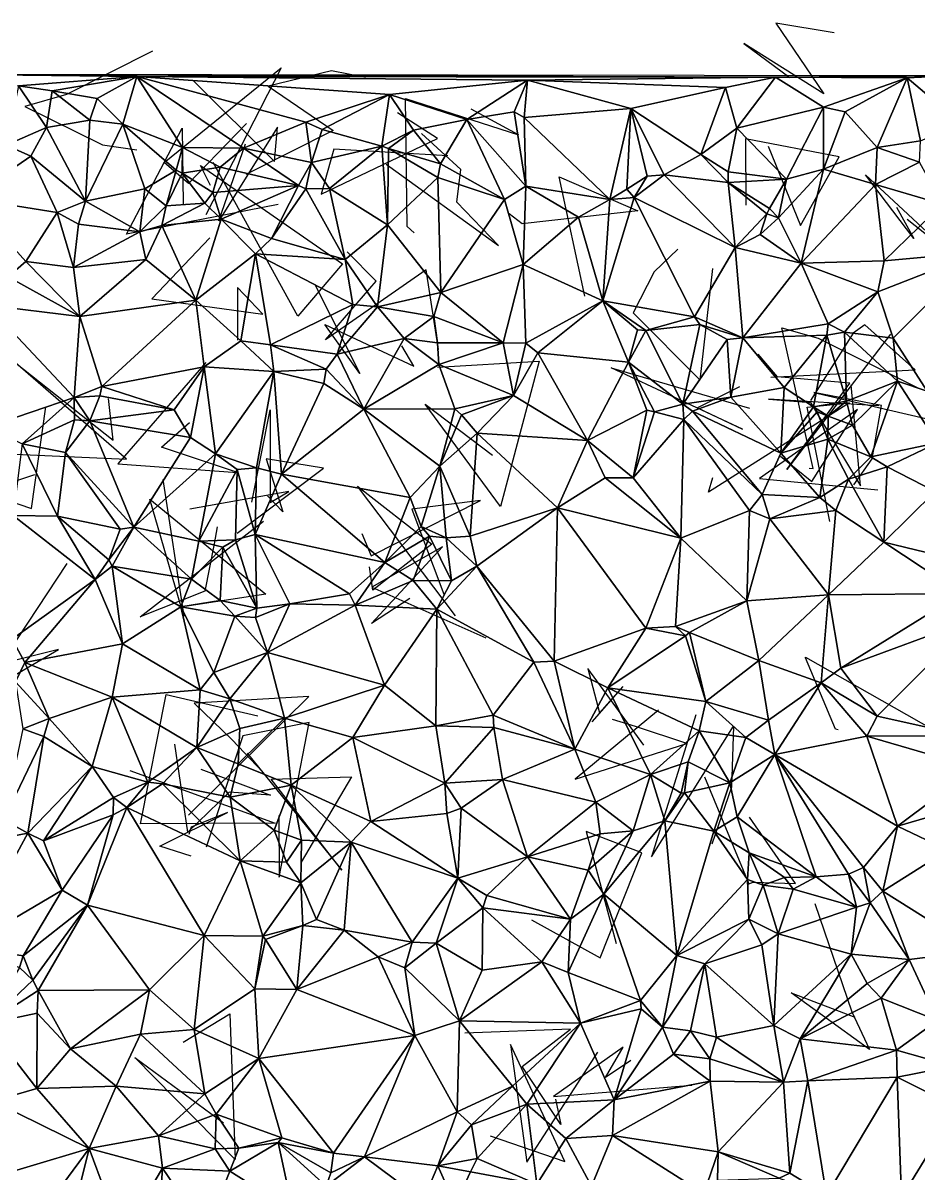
# Model space of a CAD drawing. Header units: metres. Extents: x -15.5 to 15.6, y -15.7 to 15.6.
# Drawn here: x -6.13 to 5.03, y 1.29 to 15.62 of the extents above; entities that cross this region are included whole.
import ezdxf

# ---------------------------------------------------------------- set-up
doc = ezdxf.new("R2010")
doc.units = ezdxf.units.M
doc.layers.add('CRACKS', color=1, linetype='Continuous')
doc.layers.add('STREET_MESH', color=7, linetype='Continuous')

msp = doc.modelspace()

# ---------------------------------------------------------------- linework, layer by layer
at = {"layer": 'CRACKS'}
for points in [[(3.972, 15.495, 0.1), (3.244, 15.618, 0.1), (3.84, 14.738, 0.1), (2.845, 15.364, 0.1), (3.419, 14.941, 0.1)], [(-4.514, 15.269, 0.1), (-5.586, 14.728, 0.1), (-6.102, 14.578, 0.1), (-5.138, 14.103, 0.1), (-4.708, 14.04, 0.1)], [(-3.346, 14.369, 0.1), (-4.068, 13.62, 0.1), (-4.368, 13.883, 0.1), (-2.914, 15.06, 0.1), (-3.851, 13.23, 0.1)], [(-1.862, 14.94, 0.1), (-2.288, 15.023, 0.1), (-3.074, 14.83, 0.1), (-2.266, 14.279, 0.1), (-3.354, 13.734, 0.1)], [(-4, 14.894, 0.1), (-2.995, 13.895, 0.1), (-2.96, 14.32, 0.1), (-3.687, 13.154, 0.1), (-3.356, 14.115, 0.1)], [(-1.257, 13.005, 0.1), (-1.346, 13.083, 0.1), (-1.366, 14.677, 0.1), (0.043, 14.228, 0.1), (-0.55, 14.545, 0.1)], [(-0.837, 13.964, 0.1), (-2.258, 14.047, 0.1), (-2.415, 13.488, 0.1), (-0.966, 14.182, 0.1), (-1.465, 14.5, 0.1)], [(-2.951, 13.359, 0.1), (-4.84, 12.99, 0.1), (-4.586, 13.469, 0.1), (-4.145, 14.308, 0.1), (-4.133, 13.359, 0.1)], [(-1.607, 13.86, 0.1), (-0.206, 12.849, 0.1), (-0.726, 13.389, 0.1), (-0.678, 13.794, 0.1), (-1.165, 14.241, 0.1)], [(3.147, 14.085, 0.1), (3.552, 13.096, 0.1), (4.034, 13.953, 0.1), (2.866, 14.175, 0.1), (2.871, 13.351, 0.1)], [(-3.791, 13.597, 0.1), (-3.918, 13.845, 0.1), (-2.15, 12.618, 0.1), (-2.704, 11.968, 0.1), (-3.761, 13.881, 0.1)], [(0.865, 12.217, 0.1), (0.548, 13.702, 0.1), (1.526, 13.281, 0.1), (0.088, 13.119, 0.1), (-0.074, 13.244, 0.1)], [(4.745, 13.326, 0.1), (4.962, 12.935, 0.1), (4.359, 13.729, 0.1), (5.419, 12.745, 0.1), (4.878, 13.171, 0.1)], [(-3.802, 12.943, 0.1), (-4.521, 12.182, 0.1), (-3.141, 11.995, 0.1), (-3.458, 12.324, 0.1), (-3.455, 11.67, 0.1)], [(-0.955, 11.552, 0.1), (-1.109, 12.543, 0.1), (-2.361, 11.673, 0.1), (-1.729, 12.402, 0.1), (-2.09, 12.768, 0.1)], [(2.023, 12.803, 0.1), (1.73, 12.522, 0.1), (1.469, 12.009, 0.1), (2.304, 11.171, 0.1), (2.458, 12.561, 0.1)], [(-2.49, 12.355, 0.1), (-1.935, 11.254, 0.1), (-2.369, 11.864, 0.1), (-1.26, 11.346, 0.1), (-1.41, 11.597, 0.1)], [(3.18, 11.209, 0.1), (4.978, 11.301, 0.1), (4.354, 11.86, 0.1), (4.207, 11.758, 0.1), (3.675, 10.918, 0.1)], [(3.657, 10.074, 0.1), (3.708, 10.071, 0.1), (3.317, 11.822, 0.1), (3.773, 11.695, 0.1), (5.02, 11.072, 0.1)], [(4.671, 11.744, 0.1), (3.383, 10.058, 0.1), (4.167, 11.132, 0.1), (3.265, 11.213, 0.1), (3.023, 11.495, 0.1)], [(-6.223, 10.248, 0.1), (-4.837, 10.186, 0.1), (-6.219, 11.388, 0.1), (-5.004, 10.424, 0.1), (-5.064, 10.945, 0.1)], [(-3.852, 11.39, 0.1), (-4.946, 10.128, 0.1), (-3.458, 10.021, 0.1), (-4.402, 10.337, 0.1), (-4.055, 10.645, 0.1)], [(-0.967, 11.333, 0.1), (0.3, 11.409, 0.1), (-0.185, 9.599, 0.1), (-1.119, 10.873, 0.1), (-0.283, 10.238, 0.1)], [(2.79, 11.089, 0.1), (2.268, 10.826, 0.1), (2.828, 10.561, 0.1), (1.195, 11.324, 0.1), (2.918, 10.822, 0.1)], [(4.528, 10.853, 0.1), (3.151, 10.935, 0.1), (3.676, 10.895, 0.1), (4.297, 9.856, 0.1), (4.18, 11.115, 0.1)], [(4.216, 9.866, 0.1), (4.442, 10.191, 0.1), (4.56, 10.857, 0.1), (3.718, 11.017, 0.1), (5.113, 10.695, 0.1)], [(-5.985, 9.993, 0.1), (-7.167, 9.604, 0.1), (-6.347, 9.685, 0.1), (-6.021, 9.572, 0.1), (-5.843, 10.84, 0.1)], [(-3.277, 9.654, 0.1), (-3.051, 10.8, 0.1), (-3.051, 9.65, 0.1), (-2.817, 9.785, 0.1), (-4.051, 9.566, 0.1)], [(3.916, 9.411, 0.1), (3.633, 10.836, 0.1), (4.162, 10.891, 0.1), (2.405, 9.778, 0.1), (2.462, 9.958, 0.1)], [(3.303, 10.226, 0.1), (3.692, 9.911, 0.1), (4.262, 10.805, 0.1), (3.04, 9.946, 0.1), (4.512, 9.806, 0.1)], [(-3.46, 9.267, 0.1), (-2.387, 10.076, 0.1), (-3.098, 10.192, 0.1), (-2.893, 9.53, 0.1), (-3.084, 9.732, 0.1)], [(-4.388, 9.933, 0.1), (-4.126, 8.231, 0.1), (-4.548, 9.691, 0.1), (-3.105, 8.507, 0.1), (-4.164, 8.345, 0.1)], [(-0.744, 8.238, 0.1), (-1.963, 9.85, 0.1), (-1.038, 9.131, 0.1), (-1.774, 8.558, 0.1), (-1.812, 8.845, 0.1)], [(-1.907, 9.264, 0.1), (-1.794, 8.986, 0.1), (-0.431, 9.672, 0.1), (-1.285, 9.566, 0.1), (-0.89, 8.505, 0.1)], [(-3.709, 9.347, 0.1), (-3.747, 9.133, 0.1), (-3.863, 8.543, 0.1), (-4.667, 8.223, 0.1), (-3.135, 9.416, 0.1)], [(-1.312, 8.451, 0.1), (-1.788, 8.143, 0.1), (-0.906, 9.098, 0.1), (-1.784, 8.594, 0.1), (-0.367, 7.963, 0.1)], [(-6.446, 7.372, 0.1), (-5.684, 7.819, 0.1), (-6.756, 7.551, 0.1), (-6.679, 7.218, 0.1), (-5.578, 8.89, 0.1)], [(4.02, 6.817, 0.1), (3.988, 6.825, 0.1), (3.612, 7.714, 0.1), (3.614, 7.722, 0.1), (5.359, 6.729, 0.1)], [(1.6, 6.627, 0.1), (0.903, 7.58, 0.1), (1.05, 7.031, 0.1), (1.338, 7.357, 0.1), (0.953, 6.915, 0.1)], [(-4.798, 6.312, 0.1), (-2.987, 5.656, 0.1), (-4.662, 5.647, 0.1), (-4.346, 7.256, 0.1), (-3.205, 6.99, 0.1)], [(-4.066, 5.757, 0.1), (-2.569, 7.233, 0.1), (-3.995, 7.149, 0.1), (-3.523, 6.693, 0.1), (-3.141, 6.29, 0.1)], [(1.784, 7.064, 0.1), (0.747, 6.205, 0.1), (2.136, 6.648, 0.1), (1.498, 6.86, 0.1), (1.21, 6.946, 0.1)], [(-2.944, 5.75, 0.1), (-2.939, 4.981, 0.1), (-2.566, 6.909, 0.1), (-3.391, 6.742, 0.1), (-3.846, 5.355, 0.1)], [(2.25, 7.004, 0.1), (1.697, 5.238, 0.1), (2.719, 6.863, 0.1), (2.693, 6.104, 0.1), (2.446, 5.395, 0.1)], [(-3.915, 6.326, 0.1), (-3.046, 6.004, 0.1), (-3.562, 6.041, 0.1), (-4.073, 5.544, 0.1), (-4.235, 6.64, 0.1)], [(-3.337, 6.528, 0.1), (-2.157, 5.07, 0.1), (-3.038, 6.205, 0.1), (-2.036, 6.232, 0.1), (-2.666, 5.168, 0.1)], [(2.355, 6.231, 0.1), (2.908, 4.898, 0.1), (2.963, 4.922, 0.1), (3.491, 4.906, 0.1), (2.918, 5.73, 0.1)], [(-4.033, 5.245, 0.1), (-4.424, 5.37, 0.1), (-3.581, 5.787, 0.1), (-4.033, 5.604, 0.1), (-4.062, 5.515, 0.1)], [(0.204, 4.451, 0.1), (1.057, 3.979, 0.1), (1.575, 5.287, 0.1), (0.883, 5.553, 0.1), (1.256, 4.156, 0.1)], [(3.731, 4.657, 0.1), (4.191, 3.307, 0.1), (4.408, 2.837, 0.1), (3.434, 3.541, 0.1), (4.226, 3.241, 0.1)], [(-4.134, 2.929, 0.1), (-3.551, 3.281, 0.1), (-3.486, 1.467, 0.1), (-4.736, 2.739, 0.1), (-3.63, 1.925, 0.1)], [(0.501, 2.219, 0.1), (0.57, 1.902, 0.1), (0.086, 2.627, 0.1), (0.687, 3.09, 0.1), (-0.626, 3.039, 0.1)], [(-0.311, 1.762, 0.1), (0.618, 1.441, 0.1), (-0.057, 2.9, 0.1), (0.146, 1.435, 0.1), (1.027, 2.806, 0.1)], [(1.441, 2.7, 0.1), (1.122, 2.489, 0.1), (1.344, 2.865, 0.1), (0.478, 2.25, 0.1), (2.198, 2.393, 0.1)]]:
    msp.add_polyline3d(points, dxfattribs=at)
at = {"layer": 'STREET_MESH'}
for points in [[(-6.843, 14.979), (3.241, 14.945), (5.416, 14.96)], [(-6.181, 14.836), (-4.71, 14.953), (-6.843, 14.979)], [(-4.71, 14.953), (3.241, 14.945), (-6.843, 14.979)], [(-5.764, 14.772), (-4.71, 14.953), (-6.181, 14.836)], [(-5.202, 14.68), (-4.71, 14.953), (-5.764, 14.772)], [(-5.202, 14.68), (-4.884, 14.358), (-4.71, 14.953)], [(-4.884, 14.358), (-4.14, 14.07), (-4.71, 14.953)], [(-1.563, 14.729), (-4.71, 14.953), (-2.605, 14.382)], [(-4.71, 14.953), (-1.563, 14.729), (0.155, 14.908)], [(3.241, 14.945), (-4.71, 14.953), (0.155, 14.908)], [(-4.71, 14.953), (-3.382, 14.062), (-2.605, 14.382)], [(-4.14, 14.07), (-3.382, 14.062), (-4.71, 14.953)], [(-1.563, 14.729), (-0.602, 14.416), (0.155, 14.908)], [(-0.602, 14.416), (-0.013, 14.511), (0.155, 14.908)], [(-0.013, 14.511), (0.11, 14.44), (0.155, 14.908)], [(0.11, 14.44), (1.441, 14.553), (0.155, 14.908)], [(2.616, 14.815), (3.241, 14.945), (0.155, 14.908)], [(1.441, 14.553), (2.616, 14.815), (0.155, 14.908)], [(2.616, 14.815), (2.76, 14.307), (3.241, 14.945)], [(2.76, 14.307), (3.837, 14.572), (3.241, 14.945)], [(3.241, 14.945), (4.878, 14.936), (5.416, 14.96)], [(3.837, 14.572), (4.878, 14.936), (3.241, 14.945)], [(3.837, 14.572), (4.107, 14.513), (4.878, 14.936)], [(4.878, 14.936), (4.107, 14.513), (4.505, 14.07)], [(5.045, 14.152), (4.878, 14.936), (4.505, 14.07)], [(4.878, 14.936), (5.551, 14.367), (5.416, 14.96)], [(5.045, 14.152), (5.551, 14.367), (4.878, 14.936)], [(-6.335, 14.098), (-5.833, 14.316), (-6.181, 14.836)], [(-5.833, 14.316), (-5.764, 14.772), (-6.181, 14.836)], [(-5.833, 14.316), (-5.294, 14.409), (-5.764, 14.772)], [(-5.294, 14.409), (-5.202, 14.68), (-5.764, 14.772)], [(2.616, 14.815), (1.441, 14.553), (2.309, 13.983)], [(2.76, 14.307), (2.616, 14.815), (2.309, 13.983)], [(-4.884, 14.358), (-5.202, 14.68), (-5.294, 14.409)], [(-2.404, 14.292), (-1.563, 14.729), (-2.605, 14.382)], [(-2.404, 14.292), (-1.662, 14.083), (-1.563, 14.729)], [(-1.563, 14.729), (-1.662, 14.083), (-1.264, 14.286)], [(-0.602, 14.416), (-1.563, 14.729), (-1.264, 14.286)], [(0.134, 13.588), (-0.013, 14.511), (-0.602, 14.416)], [(0.11, 14.44), (-0.013, 14.511), (0.134, 13.588)], [(0.11, 14.44), (1.177, 13.419), (1.441, 14.553)], [(1.177, 13.419), (1.389, 13.549), (1.441, 14.553)], [(1.389, 13.549), (1.644, 13.711), (1.441, 14.553)], [(1.441, 14.553), (1.854, 13.728), (2.309, 13.983)], [(1.644, 13.711), (1.854, 13.728), (1.441, 14.553)], [(2.76, 14.307), (3.378, 13.673), (3.837, 14.572)], [(3.837, 14.572), (3.378, 13.673), (3.837, 13.799)], [(4.107, 14.513), (3.837, 14.572), (3.837, 13.799)], [(4.107, 14.513), (3.837, 13.799), (4.505, 14.07)], [(-5.349, 13.398), (-5.294, 14.409), (-5.833, 14.316)], [(-5.349, 13.398), (-4.884, 14.358), (-5.294, 14.409)], [(-4.884, 14.358), (-5.349, 13.398), (-4.609, 13.553)], [(-4.218, 13.788), (-4.884, 14.358), (-4.609, 13.553)], [(-4.884, 14.358), (-4.218, 13.788), (-4.14, 14.07)], [(-3.382, 14.062), (-2.535, 13.883), (-2.605, 14.382)], [(-2.535, 13.883), (-2.404, 14.292), (-2.605, 14.382)], [(-0.928, 13.865), (-0.602, 14.416), (-1.264, 14.286)], [(-0.928, 13.865), (-0.132, 13.421), (-0.602, 14.416)], [(-0.132, 13.421), (0.134, 13.588), (-0.602, 14.416)], [(0.11, 14.44), (0.134, 13.588), (1.177, 13.419)], [(-5.833, 14.316), (-6.335, 14.098), (-6.031, 13.959)], [(-5.349, 13.398), (-5.833, 14.316), (-6.031, 13.959)], [(-2.535, 13.883), (-1.662, 14.083), (-2.404, 14.292)], [(-1.662, 14.083), (-1.579, 14.054), (-1.264, 14.286)], [(-1.579, 14.054), (-0.928, 13.865), (-1.264, 14.286)], [(2.652, 13.765), (2.76, 14.307), (2.309, 13.983)], [(2.652, 13.765), (3.378, 13.673), (2.76, 14.307)], [(-6.335, 14.098), (-6.795, 13.434), (-6.031, 13.959)], [(-4.14, 14.07), (-4.218, 13.788), (-4.144, 13.748)], [(-4.14, 14.07), (-4.144, 13.748), (-3.674, 13.825)], [(-4.14, 14.07), (-3.674, 13.825), (-3.382, 14.062)], [(-3.382, 14.062), (-3.674, 13.825), (-2.698, 13.594)], [(-2.535, 13.883), (-3.382, 14.062), (-2.698, 13.594)], [(-1.662, 14.083), (-2.535, 13.883), (-2.313, 13.558)], [(-1.59, 13.106), (-1.662, 14.083), (-2.313, 13.558)], [(-1.662, 14.083), (-1.59, 13.106), (-1.579, 14.054)], [(-1.579, 14.054), (-1.59, 13.106), (-0.962, 13.696)], [(-0.928, 13.865), (-1.579, 14.054), (-0.962, 13.696)], [(3.837, 13.799), (4.484, 13.608), (4.505, 14.07)], [(4.484, 13.608), (5.032, 13.885), (4.505, 14.07)], [(5.032, 13.885), (5.045, 14.152), (4.505, 14.07)], [(-6.795, 13.434), (-5.701, 13.26), (-6.031, 13.959)], [(-5.701, 13.26), (-5.349, 13.398), (-6.031, 13.959)], [(1.854, 13.728), (2.65, 13.632), (2.309, 13.983)], [(2.65, 13.632), (2.652, 13.765), (2.309, 13.983)], [(-4.218, 13.788), (-4.609, 13.553), (-4.346, 13.341)], [(-4.144, 13.748), (-4.218, 13.788), (-4.346, 13.341)], [(-3.674, 13.825), (-4.144, 13.748), (-3.765, 13.509)], [(-2.698, 13.594), (-3.674, 13.825), (-3.765, 13.509)], [(-2.605, 13.555), (-2.535, 13.883), (-2.698, 13.594)], [(-2.535, 13.883), (-2.605, 13.555), (-2.313, 13.558)], [(-0.132, 13.421), (-0.928, 13.865), (-0.962, 13.696)], [(3.378, 13.673), (2.652, 13.765), (2.65, 13.632)], [(3.837, 13.799), (3.277, 13.194), (3.561, 12.63)], [(3.378, 13.673), (3.277, 13.194), (3.837, 13.799)], [(4.484, 13.608), (3.837, 13.799), (3.561, 12.63)], [(5.317, 13.363), (5.032, 13.885), (4.484, 13.608)], [(-3.862, 13.377), (-4.144, 13.748), (-4.346, 13.341)], [(-4.144, 13.748), (-3.862, 13.377), (-3.765, 13.509)], [(-1.59, 13.106), (-0.926, 12.261), (-0.962, 13.696)], [(-0.926, 12.261), (-0.132, 13.421), (-0.962, 13.696)], [(1.644, 13.711), (1.389, 13.549), (1.482, 13.446)], [(1.854, 13.728), (1.482, 13.446), (2.739, 12.823)], [(1.854, 13.728), (1.644, 13.711), (1.482, 13.446)], [(2.65, 13.632), (1.854, 13.728), (2.739, 12.823)], [(3.164, 13.309), (3.378, 13.673), (2.65, 13.632)], [(3.132, 13.244), (2.65, 13.632), (2.739, 12.823)], [(3.164, 13.309), (2.65, 13.632), (3.132, 13.244)], [(3.277, 13.194), (3.378, 13.673), (3.164, 13.309)], [(-5.349, 13.398), (-4.674, 13.02), (-4.609, 13.553)], [(-4.609, 13.553), (-4.674, 13.02), (-4.346, 13.341)], [(-3.862, 13.377), (-3.661, 13.175), (-3.765, 13.509)], [(-3.661, 13.175), (-2.698, 13.594), (-3.765, 13.509)], [(-3.661, 13.175), (-3.035, 12.936), (-2.698, 13.594)], [(-3.035, 12.936), (-2.605, 13.555), (-2.698, 13.594)], [(-2.605, 13.555), (-3.035, 12.936), (-2.118, 12.672)], [(-2.313, 13.558), (-2.605, 13.555), (-2.118, 12.672)], [(-1.59, 13.106), (-2.313, 13.558), (-2.118, 12.672)], [(0.134, 13.588), (-0.132, 13.421), (0.099, 12.612)], [(0.134, 13.588), (0.099, 12.612), (0.786, 13.199)], [(1.177, 13.419), (0.134, 13.588), (0.786, 13.199)], [(1.389, 13.549), (1.177, 13.419), (1.482, 13.446)], [(4.484, 13.608), (3.561, 12.63), (4.591, 12.658)], [(5.317, 13.363), (4.484, 13.608), (4.591, 12.658)], [(-6.311, 12.459), (-6.093, 12.647), (-6.795, 13.434)], [(-6.093, 12.647), (-5.701, 13.26), (-6.795, 13.434)], [(-5.349, 13.398), (-5.701, 13.26), (-5.434, 13.114)], [(-4.674, 13.02), (-5.349, 13.398), (-5.434, 13.114)], [(-4.674, 13.02), (-4.399, 13.097), (-4.346, 13.341)], [(-4.399, 13.097), (-3.862, 13.377), (-4.346, 13.341)], [(-4.399, 13.097), (-3.661, 13.175), (-3.862, 13.377)], [(-0.132, 13.421), (-0.926, 12.261), (0.099, 12.612)], [(1.177, 13.419), (0.786, 13.199), (1.09, 12.157)], [(2.233, 11.961), (1.482, 13.446), (1.09, 12.157)], [(1.482, 13.446), (1.177, 13.419), (1.09, 12.157)], [(1.482, 13.446), (2.233, 11.961), (2.739, 12.823)], [(5.781, 12.767), (5.317, 13.363), (4.591, 12.658)], [(-5.496, 12.576), (-5.701, 13.26), (-6.093, 12.647)], [(-5.701, 13.26), (-5.496, 12.576), (-5.434, 13.114)], [(0.786, 13.199), (0.099, 12.612), (1.09, 12.157)], [(3.051, 12.986), (3.132, 13.244), (2.739, 12.823)], [(3.051, 12.986), (3.277, 13.194), (3.132, 13.244)], [(3.277, 13.194), (3.051, 12.986), (3.561, 12.63)], [(3.277, 13.194), (3.164, 13.309), (3.132, 13.244)], [(-5.496, 12.576), (-4.674, 13.02), (-5.434, 13.114)], [(-4.399, 13.097), (-4.674, 13.02), (-4.598, 12.673)], [(-3.975, 12.168), (-4.399, 13.097), (-4.598, 12.673)], [(-3.661, 13.175), (-4.399, 13.097), (-3.975, 12.168)], [(-3.234, 12.743), (-3.661, 13.175), (-3.975, 12.168)], [(-3.661, 13.175), (-3.234, 12.743), (-3.035, 12.936)], [(-1.714, 12.086), (-1.59, 13.106), (-2.118, 12.672)], [(-0.926, 12.261), (-1.59, 13.106), (-1.714, 12.086)], [(-4.674, 13.02), (-5.496, 12.576), (-4.598, 12.673)], [(-3.035, 12.936), (-3.234, 12.743), (-2.118, 12.672)], [(3.561, 12.63), (3.051, 12.986), (2.739, 12.823)], [(2.233, 11.961), (2.833, 11.698), (2.739, 12.823)], [(2.833, 11.698), (3.561, 12.63), (2.739, 12.823)], [(4.514, 12.27), (5.781, 12.767), (4.591, 12.658)], [(5.781, 12.767), (4.514, 12.27), (4.704, 11.693)], [(5.129, 11.036), (5.781, 12.767), (4.704, 11.693)], [(-6.093, 12.647), (-6.311, 12.459), (-5.42, 11.966)], [(-5.496, 12.576), (-6.093, 12.647), (-5.42, 11.966)], [(-4.598, 12.673), (-5.496, 12.576), (-5.42, 11.966)], [(-3.975, 12.168), (-4.598, 12.673), (-5.42, 11.966)], [(-3.234, 12.743), (-3.975, 12.168), (-3.415, 11.66)], [(-3.234, 12.743), (-3.415, 11.66), (-3.047, 11.611)], [(-3.234, 12.743), (-2.021, 12.113), (-2.118, 12.672)], [(-2.021, 12.113), (-3.234, 12.743), (-3.047, 11.611)], [(-2.021, 12.113), (-1.714, 12.086), (-2.118, 12.672)], [(-0.926, 12.261), (-0.149, 11.637), (0.099, 12.612)], [(-0.149, 11.637), (0.132, 11.632), (0.099, 12.612)], [(0.099, 12.612), (0.132, 11.632), (1.09, 12.157)], [(3.561, 12.63), (2.833, 11.698), (3.895, 11.873)], [(3.561, 12.63), (4.514, 12.27), (4.591, 12.658)], [(4.514, 12.27), (3.561, 12.63), (3.895, 11.873)], [(-6.311, 12.459), (-6.574, 12.106), (-5.42, 11.966)], [(-0.926, 12.261), (-1.714, 12.086), (-1.014, 11.965)], [(-0.149, 11.637), (-0.926, 12.261), (-1.014, 11.965)], [(4.099, 11.769), (4.514, 12.27), (3.895, 11.873)], [(4.514, 12.27), (4.099, 11.769), (4.704, 11.693)], [(-6.574, 12.106), (-5.491, 10.956), (-5.42, 11.966)], [(-5.491, 10.956), (-6.574, 12.106), (-6.564, 10.589)], [(-5.145, 11.094), (-3.975, 12.168), (-5.42, 11.966)], [(-3.975, 12.168), (-5.145, 11.094), (-3.872, 11.338)], [(-3.415, 11.66), (-3.975, 12.168), (-3.872, 11.338)], [(-2.216, 11.497), (-2.021, 12.113), (-3.047, 11.611)], [(-2.021, 12.113), (-2.216, 11.497), (-1.714, 12.086)], [(-2.216, 11.497), (-1.382, 11.691), (-1.714, 12.086)], [(-1.714, 12.086), (-1.382, 11.691), (-1.014, 11.965)], [(0.132, 11.632), (0.283, 11.513), (1.09, 12.157)], [(0.283, 11.513), (1.411, 11.396), (1.09, 12.157)], [(1.624, 11.788), (2.233, 11.961), (1.09, 12.157)], [(1.522, 11.797), (1.624, 11.788), (1.09, 12.157)], [(1.411, 11.396), (1.522, 11.797), (1.09, 12.157)], [(-5.491, 10.956), (-5.145, 11.094), (-5.42, 11.966)], [(-1.382, 11.691), (-0.967, 11.637), (-1.014, 11.965)], [(-0.967, 11.637), (-0.149, 11.637), (-1.014, 11.965)], [(2.233, 11.961), (1.624, 11.788), (2.298, 11.865)], [(2.833, 11.698), (2.233, 11.961), (2.298, 11.865)], [(1.522, 11.797), (1.411, 11.396), (1.624, 11.788)], [(1.411, 11.396), (2.087, 10.874), (1.624, 11.788)], [(1.624, 11.788), (2.087, 10.874), (2.298, 11.865)], [(2.087, 10.874), (2.64, 11.679), (2.298, 11.865)], [(2.64, 11.679), (2.833, 11.698), (2.298, 11.865)], [(2.833, 11.698), (3.878, 11.731), (3.895, 11.873)], [(3.878, 11.731), (4.099, 11.769), (3.895, 11.873)], [(4.099, 11.769), (3.878, 11.731), (4.122, 10.909)], [(4.759, 11.157), (4.099, 11.769), (4.122, 10.909)], [(4.099, 11.769), (4.759, 11.157), (4.704, 11.693)], [(-3.415, 11.66), (-3.872, 11.338), (-3.003, 11.278)], [(-3.415, 11.66), (-3.003, 11.278), (-3.047, 11.611)], [(-3.003, 11.278), (-2.351, 11.31), (-3.047, 11.611)], [(-2.351, 11.31), (-2.216, 11.497), (-3.047, 11.611)], [(-1.382, 11.691), (-2.216, 11.497), (-1.884, 10.809)], [(-0.951, 11.368), (-1.382, 11.691), (-1.884, 10.809)], [(-0.951, 11.368), (-0.967, 11.637), (-1.382, 11.691)], [(-0.967, 11.637), (-0.951, 11.368), (-0.149, 11.637)], [(-0.951, 11.368), (-0.021, 10.982), (-0.149, 11.637)], [(-0.021, 10.982), (0.132, 11.632), (-0.149, 11.637)], [(0.132, 11.632), (-0.021, 10.982), (0.283, 11.513)], [(2.64, 11.679), (2.087, 10.874), (2.682, 10.959)], [(2.833, 11.698), (2.64, 11.679), (2.682, 10.959)], [(2.833, 11.698), (2.682, 10.959), (3.349, 11.082)], [(3.878, 11.731), (2.833, 11.698), (3.349, 11.082)], [(3.715, 10.839), (3.878, 11.731), (3.349, 11.082)], [(3.878, 11.731), (3.715, 10.839), (4.122, 10.909)], [(4.759, 11.157), (5.129, 11.036), (4.704, 11.693)], [(-2.216, 11.497), (-2.351, 11.31), (-1.884, 10.809)], [(0.283, 11.513), (-0.021, 10.982), (0.901, 10.418)], [(1.411, 11.396), (0.283, 11.513), (0.901, 10.418)], [(-5.145, 11.094), (-4.243, 10.8), (-3.872, 11.338)], [(-4.243, 10.8), (-4.04, 10.458), (-3.872, 11.338)], [(-3.872, 11.338), (-4.04, 10.458), (-3.73, 10.255)], [(-3.003, 11.278), (-3.872, 11.338), (-3.73, 10.255)], [(-0.753, 10.815), (-0.951, 11.368), (-1.884, 10.809)], [(-0.951, 11.368), (-0.753, 10.815), (-0.021, 10.982)], [(1.638, 10.798), (1.411, 11.396), (0.901, 10.418)], [(1.411, 11.396), (1.733, 10.778), (2.087, 10.874)], [(1.733, 10.778), (1.411, 11.396), (1.638, 10.798)], [(-3.222, 10.078), (-3.003, 11.278), (-3.73, 10.255)], [(-3.003, 11.278), (-3.222, 10.078), (-2.907, 10)], [(-2.351, 11.31), (-3.003, 11.278), (-2.383, 11.131)], [(-3.003, 11.278), (-2.907, 10), (-2.383, 11.131)], [(-1.884, 10.809), (-2.351, 11.31), (-2.383, 11.131)], [(-5.17, 10.975), (-5.145, 11.094), (-5.491, 10.956)], [(-5.145, 11.094), (-5.17, 10.975), (-4.243, 10.8)], [(-2.907, 10), (-1.884, 10.809), (-2.383, 11.131)], [(2.682, 10.959), (3.307, 10.264), (3.349, 11.082)], [(3.307, 10.264), (3.715, 10.839), (3.349, 11.082)], [(4.198, 10.61), (4.759, 11.157), (4.122, 10.909)], [(4.427, 10.218), (4.759, 11.157), (4.198, 10.61)], [(4.427, 10.218), (5.258, 10.393), (4.759, 11.157)], [(5.258, 10.393), (5.129, 11.036), (4.759, 11.157)], [(-6.137, 10.379), (-5.491, 10.956), (-6.564, 10.589)], [(-6.137, 10.379), (-5.485, 10.679), (-5.491, 10.956)], [(-5.17, 10.975), (-5.491, 10.956), (-5.293, 10.666)], [(-5.491, 10.956), (-5.485, 10.679), (-5.293, 10.666)], [(-4.243, 10.8), (-5.17, 10.975), (-5.293, 10.666)], [(-0.753, 10.815), (-0.67, 10.74), (-0.021, 10.982)], [(-0.021, 10.982), (-0.67, 10.74), (-0.475, 10.512)], [(-0.021, 10.982), (-0.475, 10.512), (0.901, 10.418)], [(2.682, 10.959), (2.087, 10.874), (2.208, 10.787)], [(2.682, 10.959), (2.208, 10.787), (3.307, 10.264)], [(3.715, 10.839), (3.897, 10.724), (4.122, 10.909)], [(3.897, 10.724), (4.198, 10.61), (4.122, 10.909)], [(-4.04, 10.458), (-4.243, 10.8), (-5.293, 10.666)], [(-1.309, 9.711), (-1.884, 10.809), (-2.907, 10)], [(-0.938, 10.102), (-0.753, 10.815), (-1.884, 10.809)], [(-0.938, 10.102), (-1.884, 10.809), (-1.309, 9.711)], [(-0.67, 10.74), (-0.753, 10.815), (-0.938, 10.102)], [(1.467, 9.954), (1.638, 10.798), (0.901, 10.418)], [(1.733, 10.778), (1.638, 10.798), (1.467, 9.954)], [(2.099, 10.682), (1.733, 10.778), (1.467, 9.954)], [(2.087, 10.874), (1.733, 10.778), (2.099, 10.682)], [(2.087, 10.874), (2.099, 10.682), (2.208, 10.787)], [(2.208, 10.787), (2.099, 10.682), (3.076, 9.748)], [(3.307, 10.264), (2.208, 10.787), (3.076, 9.748)], [(3.76, 10.777), (3.715, 10.839), (3.307, 10.264)], [(3.76, 10.777), (3.307, 10.264), (3.891, 10.438)], [(3.76, 10.777), (3.897, 10.724), (3.715, 10.839)], [(3.897, 10.724), (3.76, 10.777), (3.891, 10.438)], [(-5.485, 10.679), (-6.137, 10.379), (-5.599, 10.272)], [(-5.485, 10.679), (-5.599, 10.272), (-5.293, 10.666)], [(-5.293, 10.666), (-5.599, 10.272), (-4.747, 9.341)], [(-4.04, 10.458), (-5.293, 10.666), (-4.747, 9.341)], [(-0.67, 10.74), (-0.938, 10.102), (-0.475, 10.512)], [(2.099, 10.682), (1.467, 9.954), (2.063, 9.205)], [(2.917, 9.549), (2.099, 10.682), (2.063, 9.205)], [(2.099, 10.682), (2.917, 9.549), (3.076, 9.748)], [(4.198, 10.61), (3.897, 10.724), (3.891, 10.438)], [(4.427, 10.218), (4.198, 10.61), (3.891, 10.438)], [(-0.475, 10.512), (-0.938, 10.102), (-0.562, 9.229)], [(0.527, 9.58), (-0.475, 10.512), (-0.562, 9.229)], [(-0.475, 10.512), (0.527, 9.58), (0.901, 10.418)], [(-6.137, 10.379), (-6.25, 9.488), (-5.698, 9.477)], [(-5.599, 10.272), (-6.137, 10.379), (-5.698, 9.477)], [(-4.04, 10.458), (-4.747, 9.341), (-3.73, 10.255)], [(0.527, 9.58), (1.119, 9.957), (0.901, 10.418)], [(1.119, 9.957), (1.467, 9.954), (0.901, 10.418)], [(3.307, 10.264), (3.791, 9.712), (3.891, 10.438)], [(3.791, 9.712), (4.148, 9.938), (3.891, 10.438)], [(4.148, 9.938), (4.427, 10.218), (3.891, 10.438)], [(5.258, 10.393), (4.427, 10.218), (4.632, 10.092)], [(5.229, 9.786), (5.258, 10.393), (4.632, 10.092)], [(-4.918, 9.314), (-5.599, 10.272), (-5.698, 9.477)], [(-5.599, 10.272), (-4.918, 9.314), (-4.747, 9.341)], [(-4.747, 9.341), (-3.939, 9.165), (-3.73, 10.255)], [(-3.939, 9.165), (-3.462, 10.059), (-3.73, 10.255)], [(-3.462, 10.059), (-3.222, 10.078), (-3.73, 10.255)], [(3.791, 9.712), (3.307, 10.264), (3.076, 9.748)], [(4.427, 10.218), (4.148, 9.938), (4.632, 10.092)], [(-3.939, 9.165), (-3.481, 9.185), (-3.462, 10.059)], [(-3.481, 9.185), (-3.237, 9.25), (-3.462, 10.059)], [(-3.462, 10.059), (-3.237, 9.25), (-3.222, 10.078)], [(-3.222, 10.078), (-3.237, 9.25), (-2.907, 10)], [(-1.171, 9.35), (-0.938, 10.102), (-1.309, 9.711)], [(-0.938, 10.102), (-1.171, 9.35), (-0.86, 9.21)], [(-0.938, 10.102), (-0.86, 9.21), (-0.562, 9.229)], [(4.632, 10.092), (4.148, 9.938), (4.587, 9.155)], [(5.229, 9.786), (4.632, 10.092), (4.587, 9.155)], [(-3.237, 9.25), (-1.622, 8.899), (-2.907, 10)], [(-1.622, 8.899), (-1.309, 9.711), (-2.907, 10)], [(1.119, 9.957), (0.527, 9.58), (2.063, 9.205)], [(1.467, 9.954), (1.119, 9.957), (2.063, 9.205)], [(3.791, 9.712), (3.991, 9.549), (4.148, 9.938)], [(4.148, 9.938), (3.991, 9.549), (4.587, 9.155)], [(2.917, 9.549), (3.17, 9.444), (3.076, 9.748)], [(3.17, 9.444), (3.791, 9.712), (3.076, 9.748)], [(5.773, 8.868), (5.229, 9.786), (4.587, 9.155)], [(-1.622, 8.899), (-1.171, 9.35), (-1.309, 9.711)], [(3.991, 9.549), (3.791, 9.712), (3.17, 9.444)], [(-6.25, 9.488), (-6.263, 7.947), (-5.227, 8.69)], [(-6.25, 9.488), (-5.227, 8.69), (-5.698, 9.477)], [(-5.698, 9.477), (-5.227, 8.69), (-5.059, 8.933)], [(-4.918, 9.314), (-5.698, 9.477), (-5.059, 8.933)], [(0.527, 9.58), (-0.562, 9.229), (-0.477, 8.856)], [(0.484, 7.672), (0.527, 9.58), (-0.477, 8.856)], [(0.484, 7.672), (1.627, 8.082), (0.527, 9.58)], [(0.527, 9.58), (1.627, 8.082), (2.063, 9.205)], [(2.884, 8.422), (2.917, 9.549), (2.063, 9.205)], [(3.17, 9.444), (2.917, 9.549), (2.884, 8.422)], [(3.991, 9.549), (3.17, 9.444), (3.898, 8.5)], [(3.991, 9.549), (3.898, 8.5), (4.587, 9.155)], [(-4.747, 9.341), (-4.918, 9.314), (-5.059, 8.933)], [(-5.016, 8.857), (-4.747, 9.341), (-5.059, 8.933)], [(-5.016, 8.857), (-4.031, 8.692), (-4.747, 9.341)], [(-4.031, 8.692), (-3.939, 9.165), (-4.747, 9.341)], [(-1.622, 8.899), (-1.068, 9.228), (-1.171, 9.35)], [(-1.171, 9.35), (-1.068, 9.228), (-0.86, 9.21)], [(3.898, 8.5), (3.17, 9.444), (2.884, 8.422)], [(-3.481, 9.185), (-3.939, 9.165), (-3.641, 9.092)], [(-3.218, 8.331), (-3.481, 9.185), (-3.641, 9.092)], [(-3.481, 9.185), (-3.218, 8.331), (-3.237, 9.25)], [(-2.063, 8.51), (-3.237, 9.25), (-2.805, 8.387)], [(-2.063, 8.51), (-1.622, 8.899), (-3.237, 9.25)], [(-3.237, 9.25), (-3.218, 8.331), (-2.805, 8.387)], [(-1.068, 9.228), (-1.622, 8.899), (-1.271, 8.675)], [(-0.793, 8.674), (-1.068, 9.228), (-1.271, 8.675)], [(-1.068, 9.228), (-0.793, 8.674), (-0.86, 9.21)], [(-0.562, 9.229), (-0.86, 9.21), (-0.477, 8.856)], [(-0.86, 9.21), (-0.793, 8.674), (-0.477, 8.856)], [(1.627, 8.082), (1.996, 8.102), (2.063, 9.205)], [(1.996, 8.102), (2.884, 8.422), (2.063, 9.205)], [(-3.939, 9.165), (-4.031, 8.692), (-3.641, 9.092)], [(-4.031, 8.692), (-3.674, 8.426), (-3.641, 9.092)], [(-3.674, 8.426), (-3.218, 8.331), (-3.641, 9.092)], [(3.898, 8.5), (5.555, 8.517), (4.587, 9.155)], [(5.555, 8.517), (5.773, 8.868), (4.587, 9.155)], [(-5.227, 8.69), (-5.016, 8.857), (-5.059, 8.933)], [(-2.063, 8.51), (-1.99, 8.368), (-1.622, 8.899)], [(-1.622, 8.899), (-1.99, 8.368), (-1.271, 8.675)], [(-4.888, 7.888), (-5.016, 8.857), (-5.227, 8.69)], [(-5.016, 8.857), (-4.888, 7.888), (-4.163, 8.35)], [(-4.031, 8.692), (-5.016, 8.857), (-4.163, 8.35)], [(-0.974, 8.321), (0.233, 7.658), (-0.477, 8.856)], [(-0.793, 8.674), (-0.974, 8.321), (-0.477, 8.856)], [(0.233, 7.658), (0.484, 7.672), (-0.477, 8.856)], [(-6.263, 7.947), (-6.105, 7.657), (-5.227, 8.69)], [(-6.105, 7.657), (-4.888, 7.888), (-5.227, 8.69)], [(-3.674, 8.426), (-4.031, 8.692), (-4.163, 8.35)], [(-1.99, 8.368), (-0.974, 8.321), (-1.271, 8.675)], [(-0.974, 8.321), (-0.793, 8.674), (-1.271, 8.675)], [(-1.99, 8.368), (-2.063, 8.51), (-2.805, 8.387)], [(3.898, 8.5), (2.884, 8.422), (3.033, 7.681)], [(3.809, 7.404), (3.898, 8.5), (3.033, 7.681)], [(3.898, 8.5), (3.809, 7.404), (4.055, 7.585)], [(5.555, 8.517), (3.898, 8.5), (4.055, 7.585)], [(5.555, 8.517), (4.055, 7.585), (5.716, 8.201)], [(-4.163, 8.35), (-4.888, 7.888), (-3.923, 7.314)], [(-3.491, 8.233), (-3.674, 8.426), (-4.163, 8.35)], [(-4.163, 8.35), (-3.923, 7.314), (-3.752, 7.53)], [(-3.491, 8.233), (-4.163, 8.35), (-3.752, 7.53)], [(-3.491, 8.233), (-3.218, 8.331), (-3.674, 8.426)], [(-3.231, 8.218), (-3.218, 8.331), (-3.491, 8.233)], [(-3.231, 8.218), (-3.085, 7.78), (-2.805, 8.387)], [(-3.218, 8.331), (-3.231, 8.218), (-2.805, 8.387)], [(-3.085, 7.78), (-1.99, 8.368), (-2.805, 8.387)], [(-1.99, 8.368), (-3.085, 7.78), (-1.628, 7.372)], [(-1.99, 8.368), (-1.628, 7.372), (-0.974, 8.321)], [(-0.974, 8.321), (-1.628, 7.372), (-0.988, 6.869)], [(-0.974, 8.321), (-0.988, 6.869), (-0.276, 7.002)], [(0.233, 7.658), (-0.974, 8.321), (-0.276, 7.002)], [(1.996, 8.102), (2.168, 8.03), (2.884, 8.422)], [(2.884, 8.422), (2.168, 8.03), (3.033, 7.681)], [(-3.085, 7.78), (-3.491, 8.233), (-3.752, 7.53)], [(-3.231, 8.218), (-3.491, 8.233), (-3.085, 7.78)], [(4.055, 7.585), (4.505, 6.989), (5.716, 8.201)], [(4.505, 6.989), (5.609, 6.741), (5.716, 8.201)], [(1.627, 8.082), (0.484, 7.672), (1.151, 7.339)], [(2.12, 7.987), (1.627, 8.082), (1.151, 7.339)], [(2.12, 7.987), (1.996, 8.102), (1.627, 8.082)], [(1.996, 8.102), (2.12, 7.987), (2.168, 8.03)], [(2.168, 8.03), (2.12, 7.987), (2.371, 7.171)], [(2.168, 8.03), (2.371, 7.171), (3.033, 7.681)], [(-6.105, 7.657), (-6.263, 7.947), (-6.218, 7.415)], [(-4.888, 7.888), (-6.105, 7.657), (-5.018, 7.223)], [(-3.923, 7.314), (-4.888, 7.888), (-5.018, 7.223)], [(2.371, 7.171), (2.12, 7.987), (1.151, 7.339)], [(-3.552, 7.204), (-3.085, 7.78), (-3.752, 7.53)], [(-2.873, 6.964), (-3.085, 7.78), (-3.552, 7.204)], [(-3.085, 7.78), (-2.873, 6.964), (-1.628, 7.372)], [(-5.799, 6.959), (-6.105, 7.657), (-6.218, 7.415)], [(-6.105, 7.657), (-5.799, 6.959), (-5.018, 7.223)], [(0.744, 6.577), (0.233, 7.658), (-0.276, 7.002)], [(0.744, 6.577), (0.484, 7.672), (0.233, 7.658)], [(0.484, 7.672), (0.744, 6.577), (1.151, 7.339)], [(2.371, 7.171), (3.153, 6.936), (3.033, 7.681)], [(3.153, 6.936), (3.809, 7.404), (3.033, 7.681)], [(-3.923, 7.314), (-3.552, 7.204), (-3.752, 7.53)], [(3.809, 7.404), (4.505, 6.989), (4.055, 7.585)], [(-6.128, 6.828), (-5.799, 6.959), (-6.218, 7.415)], [(-3.962, 6.599), (-3.923, 7.314), (-5.018, 7.223)], [(-3.552, 7.204), (-3.923, 7.314), (-3.962, 6.599)], [(-1.628, 7.372), (-2.873, 6.964), (-2.023, 6.72)], [(-1.628, 7.372), (-2.023, 6.72), (-0.988, 6.869)], [(0.744, 6.577), (1.683, 6.26), (1.151, 7.339)], [(1.683, 6.26), (2.288, 6.807), (1.151, 7.339)], [(2.288, 6.807), (2.371, 7.171), (1.151, 7.339)], [(3.231, 6.509), (3.809, 7.404), (3.153, 6.936)], [(3.231, 6.509), (4.376, 6.738), (3.809, 7.404)], [(3.809, 7.404), (4.376, 6.738), (4.505, 6.989)], [(-5.799, 6.959), (-5.267, 6.36), (-5.018, 7.223)], [(-5.267, 6.36), (-4.573, 6.164), (-5.018, 7.223)], [(-4.573, 6.164), (-3.962, 6.599), (-5.018, 7.223)], [(-3.427, 6.832), (-3.552, 7.204), (-3.962, 6.599)], [(-2.873, 6.964), (-3.552, 7.204), (-3.427, 6.832)], [(2.371, 7.171), (2.288, 6.807), (2.871, 6.721)], [(2.371, 7.171), (2.871, 6.721), (3.153, 6.936)], [(-5.799, 6.959), (-6.128, 6.828), (-5.866, 6.734)], [(-5.267, 6.36), (-5.799, 6.959), (-5.866, 6.734)], [(-2.873, 6.964), (-3.448, 6.393), (-2.789, 6.129)], [(-3.448, 6.393), (-2.873, 6.964), (-3.427, 6.832)], [(-2.873, 6.964), (-2.789, 6.129), (-2.023, 6.72)], [(-0.988, 6.869), (-0.267, 6.848), (-0.276, 7.002)], [(-0.267, 6.848), (0.744, 6.577), (-0.276, 7.002)], [(2.871, 6.721), (3.231, 6.509), (3.153, 6.936)], [(4.376, 6.738), (5.609, 6.741), (4.505, 6.989)], [(-5.866, 6.734), (-6.128, 6.828), (-6.366, 5.698)], [(-3.448, 6.393), (-3.427, 6.832), (-3.962, 6.599)], [(-2.023, 6.72), (-0.876, 6.153), (-0.988, 6.869)], [(-0.876, 6.153), (-0.267, 6.848), (-0.988, 6.869)], [(-0.158, 6.198), (-0.267, 6.848), (-0.876, 6.153)], [(-0.267, 6.848), (-0.158, 6.198), (0.744, 6.577)], [(2.152, 6.421), (2.288, 6.807), (1.683, 6.26)], [(2.288, 6.807), (2.152, 6.421), (2.673, 6.156)], [(2.871, 6.721), (2.288, 6.807), (2.673, 6.156)], [(4.757, 5.62), (4.376, 6.738), (3.231, 6.509)], [(5.609, 6.741), (4.376, 6.738), (5.729, 6.344)], [(4.376, 6.738), (4.757, 5.62), (5.729, 6.344)], [(-6.068, 5.531), (-5.866, 6.734), (-6.366, 5.698)], [(-6.068, 5.531), (-5.267, 6.36), (-5.866, 6.734)], [(-4.573, 6.164), (-4.391, 6.147), (-3.962, 6.599)], [(-4.391, 6.147), (-3.547, 5.979), (-3.962, 6.599)], [(-3.547, 5.979), (-3.448, 6.393), (-3.962, 6.599)], [(-2.789, 6.129), (-1.796, 5.676), (-2.023, 6.72)], [(-1.796, 5.676), (-0.876, 6.153), (-2.023, 6.72)], [(3.231, 6.509), (2.871, 6.721), (2.673, 6.156)], [(-0.158, 6.198), (1.004, 5.918), (0.744, 6.577)], [(0.744, 6.577), (1.004, 5.918), (1.683, 6.26)], [(2.764, 5.733), (3.231, 6.509), (2.673, 6.156)], [(3.748, 4.986), (3.231, 6.509), (2.764, 5.733)], [(3.231, 6.509), (3.748, 4.986), (4.147, 5.02)], [(4.335, 5.102), (3.231, 6.509), (4.147, 5.02)], [(4.335, 5.102), (4.757, 5.62), (3.231, 6.509)], [(-6.068, 5.531), (-5.872, 5.435), (-5.267, 6.36)], [(-5.872, 5.435), (-5.002, 5.974), (-5.267, 6.36)], [(-5.002, 5.974), (-4.573, 6.164), (-5.267, 6.36)], [(-3.448, 6.393), (-3.547, 5.979), (-2.789, 6.129)], [(2.064, 6.029), (2.152, 6.421), (1.683, 6.26)], [(2.107, 6.035), (2.152, 6.421), (2.064, 6.029)], [(2.152, 6.421), (2.107, 6.035), (2.673, 6.156)], [(4.757, 5.62), (5.88, 5.944), (5.729, 6.344)], [(-5.002, 5.974), (-4.832, 5.85), (-4.573, 6.164)], [(-4.832, 5.85), (-4.391, 6.147), (-4.573, 6.164)], [(-0.674, 5.843), (-0.158, 6.198), (-0.876, 6.153)], [(-0.674, 5.843), (0.154, 5.235), (-0.158, 6.198)], [(0.154, 5.235), (1.004, 5.918), (-0.158, 6.198)], [(1.004, 5.918), (1.467, 5.561), (1.683, 6.26)], [(1.467, 5.561), (1.863, 5.686), (1.683, 6.26)], [(1.863, 5.686), (2.064, 6.029), (1.683, 6.26)], [(-4.391, 6.147), (-4.832, 5.85), (-3.425, 5.187)], [(-3.547, 5.979), (-4.391, 6.147), (-3.425, 5.187)], [(-2.789, 6.129), (-3.547, 5.979), (-3.002, 5.57)], [(-2.658, 5.445), (-2.789, 6.129), (-3.002, 5.57)], [(-1.796, 5.676), (-2.789, 6.129), (-2.04, 5.42)], [(-2.789, 6.129), (-2.658, 5.445), (-2.04, 5.42)], [(-0.876, 6.153), (-1.796, 5.676), (-0.853, 5.775)], [(-0.674, 5.843), (-0.876, 6.153), (-0.853, 5.775)], [(1.863, 5.686), (2.107, 6.035), (2.064, 6.029)], [(2.107, 6.035), (1.863, 5.686), (2.471, 5.556)], [(2.107, 6.035), (2.471, 5.556), (2.673, 6.156)], [(2.471, 5.556), (2.764, 5.733), (2.673, 6.156)], [(-5.002, 5.974), (-5.872, 5.435), (-5.004, 5.761)], [(-4.832, 5.85), (-5.002, 5.974), (-5.004, 5.761)], [(-3.547, 5.979), (-3.425, 5.187), (-3.002, 5.57)], [(1.004, 5.918), (0.154, 5.235), (1.056, 5.524)], [(1.004, 5.918), (1.056, 5.524), (1.467, 5.561)], [(5.88, 5.944), (4.757, 5.62), (5.384, 5.321)], [(-5.004, 5.761), (-5.872, 5.435), (-5.64, 4.82)], [(-5.004, 5.761), (-5.64, 4.82), (-5.325, 4.635)], [(-3.873, 4.257), (-4.832, 5.85), (-5.325, 4.635)], [(-4.832, 5.85), (-5.004, 5.761), (-5.325, 4.635)], [(-3.425, 5.187), (-4.832, 5.85), (-3.873, 4.257)], [(-1.796, 5.676), (-0.713, 4.971), (-0.853, 5.775)], [(-0.713, 4.971), (-0.674, 5.843), (-0.853, 5.775)], [(0.154, 5.235), (-0.674, 5.843), (-0.713, 4.971)], [(2.913, 5.285), (2.764, 5.733), (2.471, 5.556)], [(2.913, 5.285), (3.748, 4.986), (2.764, 5.733)], [(-7.145, 5.322), (-6.068, 5.531), (-6.366, 5.698)], [(-0.713, 4.971), (-1.796, 5.676), (-2.04, 5.42)], [(1.863, 5.686), (1.467, 5.561), (1.103, 4.77)], [(2.01, 4.006), (1.863, 5.686), (1.103, 4.77)], [(2.471, 5.556), (1.863, 5.686), (2.01, 4.006)], [(4.335, 5.102), (4.578, 4.808), (4.757, 5.62)], [(4.757, 5.62), (4.578, 4.808), (5.384, 5.321)], [(-6.837, 4.117), (-6.068, 5.531), (-7.145, 5.322)], [(-6.068, 5.531), (-6.837, 4.117), (-5.64, 4.82)], [(-5.872, 5.435), (-6.068, 5.531), (-5.64, 4.82)], [(-3.425, 5.187), (-2.848, 5.171), (-3.002, 5.57)], [(-2.848, 5.171), (-2.658, 5.445), (-3.002, 5.57)], [(0.154, 5.235), (0.909, 5.069), (1.056, 5.524)], [(1.467, 5.561), (0.909, 5.069), (1.103, 4.77)], [(1.056, 5.524), (0.909, 5.069), (1.467, 5.561)], [(2.471, 5.556), (2.01, 4.006), (2.892, 4.953)], [(2.913, 5.285), (2.471, 5.556), (2.892, 4.953)], [(-2.848, 5.171), (-2.669, 4.912), (-2.658, 5.445)], [(-2.658, 5.445), (-2.669, 4.912), (-2.04, 5.42)], [(-2.669, 4.912), (-2.474, 4.457), (-2.04, 5.42)], [(-2.474, 4.457), (-2.128, 4.324), (-2.04, 5.42)], [(-2.04, 5.42), (-2.128, 4.324), (-1.281, 4.174)], [(-0.713, 4.971), (-2.04, 5.42), (-1.281, 4.174)], [(5.384, 5.321), (4.578, 4.808), (5.759, 4.066)], [(-3.143, 4.249), (-3.425, 5.187), (-3.873, 4.257)], [(-3.143, 4.249), (-2.669, 4.912), (-3.425, 5.187)], [(-2.669, 4.912), (-2.848, 5.171), (-3.425, 5.187)], [(0.154, 5.235), (-0.713, 4.971), (-0.353, 4.753)], [(0.688, 4.461), (0.154, 5.235), (-0.353, 4.753)], [(0.154, 5.235), (0.688, 4.461), (0.909, 5.069)], [(3.088, 4.882), (2.913, 5.285), (2.892, 4.953)], [(2.913, 5.285), (3.351, 4.979), (3.748, 4.986)], [(3.351, 4.979), (2.913, 5.285), (3.088, 4.882)], [(0.909, 5.069), (0.688, 4.461), (1.103, 4.77)], [(3.748, 4.986), (4.248, 4.61), (4.147, 5.02)], [(4.419, 4.663), (4.335, 5.102), (4.147, 5.02)], [(4.248, 4.61), (4.419, 4.663), (4.147, 5.02)], [(4.578, 4.808), (4.335, 5.102), (4.419, 4.663)], [(-2.645, 4.38), (-2.669, 4.912), (-3.143, 4.249)], [(-2.669, 4.912), (-2.645, 4.38), (-2.474, 4.457)], [(-0.985, 4.161), (-0.713, 4.971), (-1.281, 4.174)], [(-0.985, 4.161), (-0.401, 4.603), (-0.713, 4.971)], [(-0.713, 4.971), (-0.401, 4.603), (-0.353, 4.753)], [(2.892, 4.953), (2.01, 4.006), (2.907, 4.459)], [(3.088, 4.882), (2.892, 4.953), (2.907, 4.459)], [(3.275, 4.276), (3.088, 4.882), (2.907, 4.459)], [(3.351, 4.979), (3.088, 4.882), (3.459, 4.833)], [(3.088, 4.882), (3.275, 4.276), (3.459, 4.833)], [(3.748, 4.986), (3.351, 4.979), (3.459, 4.833)], [(4.248, 4.61), (3.748, 4.986), (3.459, 4.833)], [(-6.837, 4.117), (-6.125, 4.005), (-5.64, 4.82)], [(-5.64, 4.82), (-6.125, 4.005), (-5.325, 4.635)], [(-0.401, 4.603), (0.688, 4.461), (-0.353, 4.753)], [(0.659, 3.796), (1.561, 3.449), (1.103, 4.77)], [(0.688, 4.461), (0.659, 3.796), (1.103, 4.77)], [(1.561, 3.449), (2.01, 4.006), (1.103, 4.77)], [(3.275, 4.276), (4.248, 4.61), (3.459, 4.833)], [(4.578, 4.808), (4.419, 4.663), (4.904, 3.956)], [(5.759, 4.066), (4.578, 4.808), (4.904, 3.956)], [(-6.125, 4.005), (-6.006, 3.7), (-5.325, 4.635)], [(-6.006, 3.7), (-5.938, 3.571), (-5.325, 4.635)], [(-5.938, 3.571), (-4.55, 3.579), (-5.325, 4.635)], [(-4.55, 3.579), (-3.873, 4.257), (-5.325, 4.635)], [(-0.401, 4.603), (-0.985, 4.161), (-0.412, 3.827)], [(0.331, 3.927), (-0.401, 4.603), (-0.412, 3.827)], [(-0.401, 4.603), (0.331, 3.927), (0.688, 4.461)], [(4.248, 4.61), (3.275, 4.276), (4.18, 4.026)], [(4.904, 3.956), (4.419, 4.663), (4.18, 4.026)], [(4.419, 4.663), (4.248, 4.61), (4.18, 4.026)], [(-2.645, 4.38), (-2.128, 4.324), (-2.474, 4.457)], [(0.331, 3.927), (0.659, 3.796), (0.688, 4.461)], [(2.01, 4.006), (2.361, 3.905), (2.907, 4.459)], [(2.361, 3.905), (3.069, 4.141), (2.907, 4.459)], [(3.069, 4.141), (3.275, 4.276), (2.907, 4.459)], [(-2.645, 4.38), (-3.143, 4.249), (-3.107, 4.206)], [(-2.719, 3.583), (-2.645, 4.38), (-3.107, 4.206)], [(-2.645, 4.38), (-2.719, 3.583), (-2.128, 4.324)], [(-2.128, 4.324), (-2.719, 3.583), (-1.706, 3.991)], [(-1.281, 4.174), (-2.128, 4.324), (-1.706, 3.991)], [(-3.873, 4.257), (-4.55, 3.579), (-3.994, 3.087)], [(-3.24, 3.593), (-3.873, 4.257), (-3.994, 3.087)], [(-3.24, 3.593), (-3.143, 4.249), (-3.873, 4.257)], [(-3.143, 4.249), (-3.24, 3.593), (-3.107, 4.206)], [(-3.24, 3.593), (-2.719, 3.583), (-3.107, 4.206)], [(-1.374, 3.852), (-1.281, 4.174), (-1.706, 3.991)], [(-1.374, 3.852), (-0.985, 4.161), (-1.281, 4.174)], [(-0.985, 4.161), (-1.374, 3.852), (-0.694, 3.195)], [(-0.412, 3.827), (-0.985, 4.161), (-0.694, 3.195)], [(3.275, 4.276), (3.069, 4.141), (3.218, 3.136)], [(3.275, 4.276), (3.218, 3.136), (4.18, 4.026)], [(-6.168, 3.859), (-6.125, 4.005), (-6.837, 4.117)], [(3.069, 4.141), (2.361, 3.905), (3.218, 3.136)], [(3.218, 3.136), (3.546, 2.97), (4.18, 4.026)], [(3.546, 2.97), (4.379, 3.659), (4.18, 4.026)], [(4.379, 3.659), (4.904, 3.956), (4.18, 4.026)], [(5.759, 4.066), (4.904, 3.956), (5.255, 3.199)], [(-6.168, 3.859), (-6.006, 3.7), (-6.125, 4.005)], [(-2.719, 3.583), (-1.251, 3.01), (-1.706, 3.991)], [(-1.251, 3.01), (-1.374, 3.852), (-1.706, 3.991)], [(0.331, 3.927), (-0.412, 3.827), (-0.694, 3.195)], [(0.814, 3.166), (0.331, 3.927), (-0.694, 3.195)], [(0.331, 3.927), (0.814, 3.166), (0.659, 3.796)], [(1.561, 3.449), (1.835, 3.116), (2.01, 4.006)], [(1.835, 3.116), (2.361, 3.905), (2.01, 4.006)], [(1.835, 3.116), (2.181, 3.07), (2.361, 3.905)], [(2.181, 3.07), (2.505, 2.99), (2.361, 3.905)], [(2.361, 3.905), (2.505, 2.99), (3.218, 3.136)], [(4.379, 3.659), (4.554, 3.477), (4.904, 3.956)], [(4.904, 3.956), (4.554, 3.477), (5.255, 3.199)], [(-6.006, 3.7), (-6.168, 3.859), (-6.579, 3.155)], [(-1.374, 3.852), (-1.251, 3.01), (-0.694, 3.195)], [(0.659, 3.796), (0.814, 3.166), (1.561, 3.449)], [(-5.938, 3.571), (-6.006, 3.7), (-6.579, 3.155)], [(-3.189, 2.724), (-3.24, 3.593), (-3.994, 3.087)], [(-3.189, 2.724), (-2.719, 3.583), (-3.24, 3.593)], [(-1.251, 3.01), (-2.719, 3.583), (-3.189, 2.724)], [(4.379, 3.659), (3.546, 2.97), (4.554, 3.477)], [(-5.95, 3.291), (-5.938, 3.571), (-6.579, 3.155)], [(-5.938, 3.571), (-5.95, 3.291), (-5.537, 2.845)], [(-4.55, 3.579), (-5.938, 3.571), (-5.537, 2.845)], [(-4.665, 3.028), (-4.55, 3.579), (-5.537, 2.845)], [(-4.55, 3.579), (-4.665, 3.028), (-3.994, 3.087)], [(0.814, 3.166), (1.57, 3.344), (1.561, 3.449)], [(1.57, 3.344), (1.835, 3.116), (1.561, 3.449)], [(3.546, 2.97), (4.746, 2.83), (4.554, 3.477)], [(4.554, 3.477), (4.746, 2.83), (5.255, 3.199)], [(1.57, 3.344), (0.814, 3.166), (1.231, 2.212)], [(1.835, 3.116), (1.57, 3.344), (1.231, 2.212)], [(-5.954, 2.352), (-5.95, 3.291), (-6.579, 3.155)], [(-6.501, 2.194), (-5.954, 2.352), (-6.579, 3.155)], [(-5.95, 3.291), (-5.954, 2.352), (-5.537, 2.845)], [(-1.251, 3.01), (-0.721, 2.059), (-0.694, 3.195)], [(-0.721, 2.059), (-0.034, 2.381), (-0.694, 3.195)], [(-0.034, 2.381), (0.814, 3.166), (-0.694, 3.195)], [(0.146, 2.158), (0.814, 3.166), (-0.034, 2.381)], [(0.814, 3.166), (0.146, 2.158), (1.231, 2.212)], [(4.746, 2.83), (5.452, 2.631), (5.255, 3.199)], [(-4.968, 2.382), (-4.665, 3.028), (-5.537, 2.845)], [(-4.665, 3.028), (-4.968, 2.382), (-3.865, 2.286)], [(-4.665, 3.028), (-3.865, 2.286), (-3.994, 3.087)], [(-3.865, 2.286), (-3.189, 2.724), (-3.994, 3.087)], [(-1.251, 3.01), (-3.189, 2.724), (-2.262, 1.548)], [(-1.876, 1.501), (-1.251, 3.01), (-2.262, 1.548)], [(-0.721, 2.059), (-1.251, 3.01), (-1.876, 1.501)], [(1.835, 3.116), (1.231, 2.212), (1.972, 2.777)], [(2.181, 3.07), (1.835, 3.116), (1.972, 2.777)], [(2.424, 2.72), (2.181, 3.07), (1.972, 2.777)], [(2.181, 3.07), (2.424, 2.72), (2.505, 2.99)], [(3.218, 3.136), (2.505, 2.99), (3.34, 2.431)], [(3.546, 2.97), (3.218, 3.136), (3.34, 2.431)], [(2.505, 2.99), (2.424, 2.72), (3.34, 2.431)], [(3.641, 2.447), (3.546, 2.97), (3.34, 2.431)], [(3.641, 2.447), (4.746, 2.83), (3.546, 2.97)], [(-5.954, 2.352), (-4.968, 2.382), (-5.537, 2.845)], [(-3.724, 2.034), (-3.189, 2.724), (-3.865, 2.286)], [(-3.724, 2.034), (-2.904, 1.739), (-3.189, 2.724)], [(-3.189, 2.724), (-2.904, 1.739), (-2.262, 1.548)], [(1.231, 2.212), (2.425, 2.441), (1.972, 2.777)], [(2.425, 2.441), (2.424, 2.72), (1.972, 2.777)], [(4.746, 2.83), (3.641, 2.447), (4.756, 2.492)], [(5.452, 2.631), (4.746, 2.83), (4.756, 2.492)], [(2.424, 2.72), (2.425, 2.441), (3.34, 2.431)], [(5.452, 2.631), (4.756, 2.492), (5.499, 2.119)], [(1.21, 1.766), (2.425, 2.441), (1.231, 2.212)], [(1.21, 1.766), (2.526, 1.563), (2.425, 2.441)], [(2.425, 2.441), (2.526, 1.563), (3.34, 2.431)], [(3.641, 2.447), (3.34, 2.431), (3.417, 1.296)], [(3.875, 1.018), (3.641, 2.447), (3.417, 1.296)], [(4.756, 2.492), (3.641, 2.447), (3.875, 1.018)], [(4.756, 2.492), (3.875, 1.018), (4.81, 0.996)], [(4.756, 2.492), (4.81, 0.996), (5.499, 2.119)], [(-5.954, 2.352), (-6.501, 2.194), (-5.303, 1.605)], [(-4.968, 2.382), (-5.954, 2.352), (-5.303, 1.605)], [(-4.441, 1.764), (-4.968, 2.382), (-5.303, 1.605)], [(-4.968, 2.382), (-4.441, 1.764), (-3.865, 2.286)], [(-0.721, 2.059), (-0.542, 1.901), (-0.034, 2.381)], [(-0.542, 1.901), (0.146, 2.158), (-0.034, 2.381)], [(3.34, 2.431), (2.526, 1.563), (3.417, 1.296)], [(-6.501, 2.194), (-6.859, 1.139), (-5.303, 1.605)], [(-4.441, 1.764), (-3.724, 2.034), (-3.865, 2.286)], [(-0.473, 1.478), (0.146, 2.158), (-0.542, 1.901)], [(0.146, 2.158), (-0.473, 1.478), (0.268, 1.159)], [(0.146, 2.158), (0.629, 1.729), (1.231, 2.212)], [(0.629, 1.729), (0.146, 2.158), (0.268, 1.159)], [(0.629, 1.729), (1.21, 1.766), (1.231, 2.212)], [(-3.724, 2.034), (-4.441, 1.764), (-3.734, 1.599)], [(-3.44, 1.607), (-3.724, 2.034), (-3.734, 1.599)], [(-2.904, 1.739), (-3.724, 2.034), (-3.44, 1.607)], [(-0.721, 2.059), (-1.876, 1.501), (-0.963, 1.388)], [(-0.542, 1.901), (-0.721, 2.059), (-0.963, 1.388)], [(4.81, 0.996), (5.284, 0.534), (5.499, 2.119)], [(-0.473, 1.478), (-0.542, 1.901), (-0.963, 1.388)], [(-4.392, 1.361), (-4.441, 1.764), (-5.303, 1.605)], [(-4.441, 1.764), (-4.392, 1.361), (-3.734, 1.599)], [(-2.951, 1.68), (-2.904, 1.739), (-3.44, 1.607)], [(-2.904, 1.739), (-2.951, 1.68), (-2.262, 1.548)], [(0.629, 1.729), (0.268, 1.159), (0.95, 1.136)], [(1.21, 1.766), (0.629, 1.729), (0.95, 1.136)], [(2.346, 1.045), (1.21, 1.766), (0.95, 1.136)], [(2.526, 1.563), (1.21, 1.766), (2.346, 1.045)], [(-6.859, 1.139), (-6.146, 0.465), (-5.303, 1.605)], [(-6.146, 0.465), (-5.62, 0.329), (-5.303, 1.605)], [(-5.62, 0.329), (-4.895, 0.51), (-5.303, 1.605)], [(-4.895, 0.51), (-4.392, 1.361), (-5.303, 1.605)], [(-3.734, 1.599), (-4.392, 1.361), (-3.55, 1.321)], [(-3.44, 1.607), (-3.734, 1.599), (-3.55, 1.321)], [(-2.951, 1.68), (-3.44, 1.607), (-3.55, 1.321)], [(-2.769, 0.83), (-2.951, 1.68), (-3.55, 1.321)], [(-2.951, 1.68), (-2.769, 0.83), (-2.352, 1.136)], [(-2.293, 1.301), (-2.951, 1.68), (-2.352, 1.136)], [(-2.951, 1.68), (-2.293, 1.301), (-2.262, 1.548)], [(-1.876, 1.501), (-2.352, 1.136), (-1.145, 0.955)], [(-2.293, 1.301), (-2.352, 1.136), (-1.876, 1.501)], [(-2.293, 1.301), (-1.876, 1.501), (-2.262, 1.548)], [(-1.876, 1.501), (-1.145, 0.955), (-0.963, 1.388)], [(-0.555, 1.313), (-0.473, 1.478), (-0.963, 1.388)], [(-0.473, 1.478), (-0.555, 1.313), (0.268, 1.159)], [(2.519, 1.21), (2.526, 1.563), (2.346, 1.045)], [(2.519, 1.21), (3.287, 1.234), (2.526, 1.563)], [(2.526, 1.563), (3.287, 1.234), (3.417, 1.296)], [(-4.392, 1.361), (-4.895, 0.51), (-4.447, 0.474)], [(-3.856, 0.573), (-4.392, 1.361), (-4.447, 0.474)], [(-4.392, 1.361), (-3.856, 0.573), (-3.55, 1.321)], [(-3.856, 0.573), (-2.769, 0.83), (-3.55, 1.321)], [(-1.145, 0.955), (-0.746, 0.902), (-0.963, 1.388)], [(-0.746, 0.902), (-0.555, 1.313), (-0.963, 1.388)], [(-0.555, 1.313), (-0.746, 0.902), (0.268, 1.159)], [(3.287, 1.234), (3.875, 1.018), (3.417, 1.296)]]:
    msp.add_3dface(points, dxfattribs=at)

doc.saveas('drawing.dxf')
